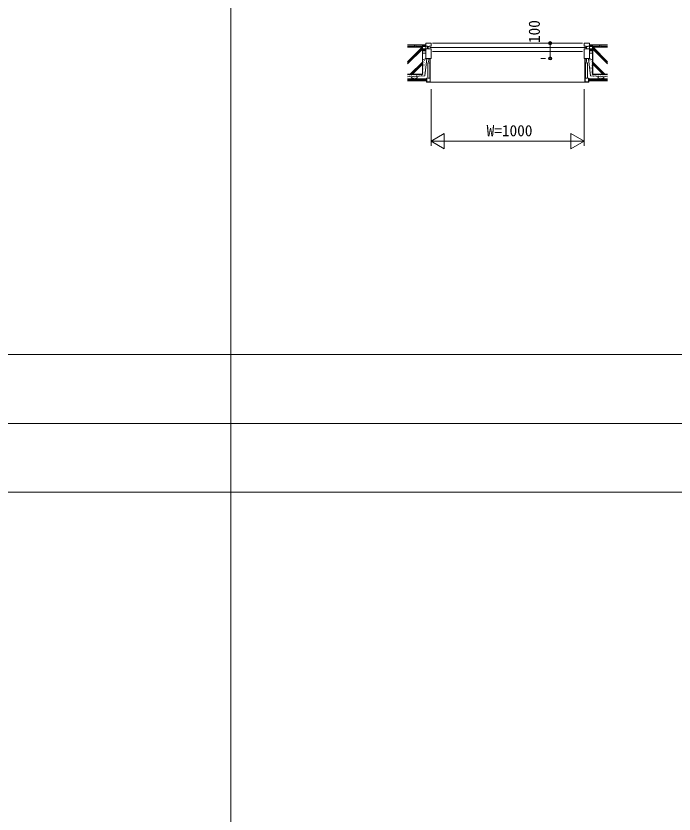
# Model space of a CAD drawing. Units: millimetres, scale not verified. Extents: x -14850 to 13831, y -10500 to 9500.
# Drawn here: x -10553 to -6256, y -500 to 4709 of the extents above; entities that cross this region are included whole.
import ezdxf
from ezdxf.enums import TextEntityAlignment as Align

# ---------------------------------------------------------------- set-up
doc = ezdxf.new("R2010")
doc.units = ezdxf.units.MM
doc.header["$LTSCALE"] = 50
doc.linetypes.add('DASHED3', pattern=[4, 3, -1])
for name, color, linetype, lineweight in [('0-1_USER1', 7, 'Continuous', 9), ('0-2_YKK_ZWAK', 2, 'Continuous', 9), ('0-3_YKK_11', 7, 'Continuous', 9), ('0-5_YSS_K', 4, 'Continuous', 9)]:
    doc.layers.add(name, color=color, linetype=linetype, lineweight=lineweight)
doc.styles.add('ＭＳ ゴシック', font='')
doc.styles.get('ＭＳ ゴシック').set_extended_font_data('MS Gothic')

msp = doc.modelspace()

# ---------------------------------------------------------------- linework, layer by layer
at = {"layer": '0-1_USER1'}
for p, q in [((-9150, -10500), (-9150, 9000)), ((-14850, 2500), (13650, 2500)), ((-14850, 2050), (13650, 2050)), ((-14850, 1600), (13650, 1600))]:
    msp.add_line(p, q, dxfattribs=at)
at = {"layer": '0-2_YKK_ZWAK'}
for p, q in [((-7124.69, 4532), (-7094.69, 4532)), ((-7114.69, 4532), (-7094.69, 4532)), ((-7064.69, 4532), (-7064.69, 4512)), ((-7064.69, 4452), (-7064.69, 4512)), ((-7124.69, 4432), (-7094.69, 4432)), ((-7114.69, 4432), (-7094.69, 4432)), ((-7064.69, 4432), (-7064.69, 4452)), ((-7842.5, 4232), (-7842.5, 3862)), ((-6842.5, 4232), (-6842.5, 3862)), ((-6929.1, 3942), (-6929.1, 3842)), ((-6842.5, 3892), (-6929.1, 3942)), ((-7842.5, 3892), (-6842.5, 3892)), ((-6929.1, 3842), (-6842.5, 3892))]:
    msp.add_line(p, q, dxfattribs=at)
msp.add_lwpolyline([(-7755.9, 3842), (-7755.9, 3942), (-7842.5, 3892)], close=True, dxfattribs=at)
for centre, radius in [((-7064.69, 4532), 10), ((-7064.69, 4532), 10), ((-7064.69, 4532), 6.5), ((-7064.69, 4532), 6.5), ((-7064.69, 4432), 10), ((-7064.69, 4432), 10), ((-7064.69, 4432), 6.5), ((-7064.69, 4432), 6.5)]:
    msp.add_circle(centre, radius, dxfattribs=at)
at = {"layer": '0-3_YKK_11'}
for p, q in [((-7950.5, 4522), (-7995.8, 4522)), ((-7950.5, 4513), (-7995.8, 4513)), ((-7897.5, 4507), (-7995.8, 4507)), ((-7995.8, 4410.14), (-7900.44, 4505.5)), ((-7899, 4505.5), (-7995.8, 4505.5)), ((-7995.8, 4405.9), (-7899, 4502.69)), ((-7995.8, 4396), (-7899, 4492.79)), ((-7950.5, 4513), (-7950.5, 4522)), ((-7942.5, 4520), (-7950.5, 4520)), ((-7942.5, 4513), (-7942.5, 4522)), ((-7897.5, 4522), (-7942.5, 4522)), ((-7897.5, 4513), (-7942.5, 4513)), ((-7899, 4328.5), (-7899, 4505.5)), ((-7897.5, 4522), (-7897.5, 4513)), ((-7897.5, 4522), (-7896.9, 4521.4)), ((-7897.5, 4521.11), (-7897.06, 4521.56)), ((-7897.5, 4515.46), (-7891.56, 4521.4)), ((-7897.5, 4513), (-7897.5, 4519.85)), ((-7897.5, 4500.8), (-7897.5, 4510.8)), ((-7897.5, 4510.8), (-7877.5, 4510.8)), ((-7897.5, 4507), (-7897.5, 4327)), ((-7897.5, 4494), (-7896.9, 4493.4)), ((-7877.5, 4494), (-7897.5, 4494)), ((-7897.5, 4493.11), (-7897.06, 4493.55)), ((-7897.5, 4487.46), (-7891.56, 4493.4)), ((-7896.9, 4521.4), (-7878.1, 4521.4)), ((-7896.9, 4493.4), (-7878.1, 4493.4)), ((-7896.5, 4510.8), (-7885.9, 4521.4)), ((-7896.5, 4482.8), (-7885.9, 4493.4)), ((-7890.84, 4510.8), (-7880.24, 4521.4)), ((-7890.84, 4482.8), (-7880.24, 4493.4)), ((-7885.19, 4510.8), (-7877.5, 4518.49)), ((-7885.19, 4482.8), (-7877.5, 4490.48)), ((-7879.53, 4510.8), (-7877.5, 4512.83)), ((-7879.53, 4482.8), (-7877.5, 4484.83)), ((-7877.5, 4522), (-7878.1, 4521.4)), ((-7877.5, 4494), (-7878.1, 4493.4)), ((-7877.5, 4510.8), (-7877.5, 4500.8)), ((-7877.5, 4482.8), (-7877.5, 4472.8)), ((-6807.5, 4522), (-6806.9, 4521.4)), ((-6799.82, 4510.8), (-6807.5, 4518.49)), ((-6805.48, 4510.8), (-6807.5, 4512.83)), ((-6787.5, 4510.8), (-6807.5, 4510.8)), ((-6807.5, 4510.8), (-6807.5, 4500.8)), ((-6807.5, 4494), (-6787.5, 4494)), ((-6807.5, 4494), (-6806.9, 4493.4)), ((-6799.82, 4482.8), (-6807.5, 4490.48)), ((-6805.48, 4482.8), (-6807.5, 4484.83)), ((-6787.5, 4482.8), (-6807.5, 4482.8)), ((-6807.5, 4482.8), (-6807.5, 4472.8)), ((-6788.1, 4521.4), (-6806.9, 4521.4)), ((-6788.1, 4493.4), (-6806.9, 4493.4)), ((-6794.16, 4510.8), (-6804.76, 4521.4)), ((-6794.16, 4482.8), (-6804.76, 4493.4)), ((-6788.51, 4510.8), (-6799.11, 4521.4)), ((-6788.51, 4482.8), (-6799.11, 4493.4)), ((-6787.5, 4515.46), (-6793.45, 4521.4)), ((-6787.5, 4487.46), (-6793.45, 4493.4)), ((-6787.5, 4522), (-6788.1, 4521.4)), ((-6787.5, 4494), (-6788.1, 4493.4)), ((-6787.5, 4521.11), (-6787.95, 4521.56)), ((-6787.5, 4493.11), (-6787.95, 4493.55)), ((-6787.5, 4522), (-6742.5, 4522)), ((-6787.5, 4513), (-6742.5, 4513)), ((-6787.5, 4500.8), (-6787.5, 4510.8)), ((-6787.5, 4507), (-6787.5, 4327)), ((-6787.5, 4507), (-6689.21, 4507)), ((-6787.5, 4472.8), (-6787.5, 4482.8)), ((-6786, 4328.5), (-6786, 4505.5)), ((-6786, 4505.5), (-6689.21, 4505.5)), ((-6689.21, 4405.9), (-6786, 4502.69)), ((-6689.21, 4396), (-6786, 4492.79)), ((-6689.21, 4410.14), (-6784.57, 4505.5)), ((-6742.5, 4513), (-6742.5, 4522)), ((-6742.5, 4520), (-6734.5, 4520)), ((-6734.5, 4513), (-6689.21, 4513)), ((-7877.5, 4467), (-7897.5, 4467)), ((-7877.5, 4431.79), (-7897.5, 4420.24)), ((-7883.37, 4318.73), (-7870.78, 4430)), ((-7849.56, 4431.93), (-7857.5, 4429.55)), ((-7857.5, 4429.55), (-7857.04, 4428.02)), ((-7857.04, 4428.02), (-7849.1, 4430.4)), ((-7849.1, 4430.4), (-7849.1, 4278.6)), ((-7847.5, 4430.4), (-7847.5, 4278.6)), ((-6837.5, 4430.4), (-6837.5, 4278.6)), ((-6835.9, 4430.4), (-6835.9, 4278.6)), ((-6827.96, 4428.02), (-6835.9, 4430.4)), ((-6835.44, 4431.93), (-6827.5, 4429.55)), ((-6827.5, 4429.55), (-6827.96, 4428.02)), ((-6801.63, 4318.73), (-6814.22, 4430)), ((-6807.5, 4467), (-6787.5, 4467)), ((-6807.5, 4431.79), (-6787.5, 4420.24)), ((-7978.44, 4328.5), (-7899, 4407.94)), ((-7974.2, 4328.5), (-7899, 4403.7)), ((-7964.3, 4328.5), (-7899, 4393.8)), ((-7894.91, 4413.77), (-7894.71, 4413.77)), ((-7894.91, 4400.52), (-7894.71, 4400.52)), ((-7894.02, 4392.57), (-7893.82, 4392.57)), ((-7893.44, 4409.65), (-7893.24, 4409.65)), ((-7893.44, 4384.62), (-7893.24, 4384.62)), ((-7891.96, 4396.1), (-7891.76, 4396.1)), ((-7891.67, 4376.97), (-7891.47, 4376.97)), ((-7889.61, 4414.95), (-7889.41, 4414.95)), ((-7888.73, 4412.3), (-7888.52, 4412.3)), ((-7888.43, 4405.82), (-7888.23, 4405.82)), ((-7888.43, 4392.57), (-7888.23, 4392.57)), ((-7888.43, 4386.97), (-7888.23, 4386.97)), ((-7888.43, 4383.74), (-7888.23, 4383.74)), ((-7886.96, 4402.58), (-7886.76, 4402.58)), ((-7886.37, 4418.18), (-7886.17, 4418.18)), ((-7884.31, 4418.77), (-7884.11, 4418.77)), ((-7881.07, 4423.19), (-7880.87, 4423.19)), ((-7876.65, 4425.84), (-7876.45, 4425.84)), ((-7876.36, 4423.19), (-7876.16, 4423.19)), ((-7874.3, 4427.31), (-7874.1, 4427.31)), ((-7864.1, 4404), (-7864.1, 4304)), ((-7864.1, 4404), (-7849.1, 4404)), ((-7849.1, 4412.29), (-7847.5, 4410.69)), ((-7847.5, 4408.57), (-7849.1, 4410.17)), ((-6835.9, 4412.29), (-6837.5, 4410.69)), ((-6837.5, 4408.57), (-6835.9, 4410.17)), ((-6820.9, 4404), (-6835.9, 4404)), ((-6820.9, 4404), (-6820.9, 4304)), ((-6810.71, 4427.31), (-6810.91, 4427.31)), ((-6808.65, 4423.19), (-6808.85, 4423.19)), ((-6808.35, 4425.84), (-6808.55, 4425.84)), ((-6803.93, 4423.19), (-6804.14, 4423.19)), ((-6800.7, 4418.77), (-6800.9, 4418.77)), ((-6798.63, 4418.18), (-6798.84, 4418.18)), ((-6798.05, 4402.58), (-6798.25, 4402.58)), ((-6796.57, 4405.82), (-6796.77, 4405.82)), ((-6796.57, 4392.57), (-6796.77, 4392.57)), ((-6796.57, 4386.97), (-6796.77, 4386.97)), ((-6796.57, 4383.74), (-6796.77, 4383.74)), ((-6796.28, 4412.3), (-6796.48, 4412.3)), ((-6795.4, 4414.95), (-6795.6, 4414.95)), ((-6793.34, 4376.97), (-6793.54, 4376.97)), ((-6793.04, 4396.1), (-6793.24, 4396.1)), ((-6791.57, 4409.65), (-6791.77, 4409.65)), ((-6791.57, 4384.62), (-6791.77, 4384.62)), ((-6790.98, 4392.57), (-6791.18, 4392.57)), ((-6790.1, 4413.77), (-6790.3, 4413.77)), ((-6790.1, 4400.52), (-6790.3, 4400.52)), ((-6706.56, 4328.5), (-6786, 4407.94)), ((-6710.81, 4328.5), (-6786, 4403.7)), ((-6720.71, 4328.5), (-6786, 4393.8)), ((-7899, 4328.5), (-7995.8, 4328.5)), ((-7897.5, 4327), (-7995.8, 4327)), ((-7947.9, 4323.97), (-7947.7, 4323.97)), ((-7915.22, 4323.97), (-7915.02, 4323.97)), ((-7894.91, 4361.07), (-7894.71, 4361.07)), ((-7894.91, 4332.21), (-7894.71, 4332.21)), ((-7894.32, 4373.43), (-7894.12, 4373.43)), ((-7894.02, 4368.13), (-7893.82, 4368.13)), ((-7893.73, 4341.93), (-7893.53, 4341.93)), ((-7891.96, 4367.54), (-7891.76, 4367.54)), ((-7891.96, 4346.05), (-7891.76, 4346.05)), ((-7890.79, 4352.23), (-7890.59, 4352.23)), ((-7890.49, 4325.44), (-7890.29, 4325.44)), ((-7889.9, 4358.71), (-7889.7, 4358.71)), ((-7889.02, 4339.57), (-7888.82, 4339.57)), ((-7888.14, 4346.64), (-7887.94, 4346.64)), ((-7887.55, 4332.21), (-7887.35, 4332.21)), ((-7887.25, 4373.43), (-7887.05, 4373.43)), ((-7887.25, 4366.66), (-7887.05, 4366.66)), ((-7886.08, 4325.14), (-7885.87, 4325.14)), ((-7884.6, 4337.51), (-7884.4, 4337.51)), ((-7849.1, 4353.62), (-7847.5, 4352.02)), ((-7847.5, 4349.9), (-7849.1, 4351.5)), ((-6835.9, 4353.62), (-6837.5, 4352.02)), ((-6837.5, 4349.9), (-6835.9, 4351.5)), ((-6800.4, 4337.51), (-6800.6, 4337.51)), ((-6798.93, 4325.14), (-6799.13, 4325.14)), ((-6797.75, 4373.43), (-6797.95, 4373.43)), ((-6797.75, 4366.66), (-6797.95, 4366.66)), ((-6797.46, 4332.21), (-6797.66, 4332.21)), ((-6796.87, 4346.64), (-6797.07, 4346.64)), ((-6795.99, 4339.57), (-6796.19, 4339.57)), ((-6795.1, 4358.71), (-6795.3, 4358.71)), ((-6794.51, 4325.44), (-6794.71, 4325.44)), ((-6794.22, 4352.23), (-6794.42, 4352.23)), ((-6793.04, 4367.54), (-6793.24, 4367.54)), ((-6793.04, 4346.05), (-6793.24, 4346.05)), ((-6791.27, 4341.93), (-6791.47, 4341.93)), ((-6790.98, 4368.13), (-6791.18, 4368.13)), ((-6790.69, 4373.43), (-6790.89, 4373.43)), ((-6790.1, 4361.07), (-6790.3, 4361.07)), ((-6790.1, 4332.21), (-6790.3, 4332.21)), ((-6787.5, 4327), (-6689.21, 4327)), ((-6786, 4328.5), (-6689.21, 4328.5)), ((-6769.78, 4323.97), (-6769.98, 4323.97)), ((-6737.1, 4323.97), (-6737.3, 4323.97)), ((-7995.6, 4312.78), (-7883.37, 4318.73)), ((-7872.5, 4299), (-7995.6, 4299)), ((-7873, 4298.5), (-7995.6, 4298.5)), ((-7873, 4296.3), (-7995.6, 4296.3)), ((-7873, 4294.1), (-7995.6, 4294.1)), ((-7873, 4291.9), (-7995.6, 4291.9)), ((-7873, 4289.7), (-7995.6, 4289.7)), ((-7995.6, 4287.5), (-7873, 4287.5)), ((-7872.5, 4287), (-7995.6, 4287)), ((-7993.54, 4322.5), (-7993.34, 4322.5)), ((-7985.89, 4319.55), (-7985.69, 4319.55)), ((-7984.41, 4316.61), (-7984.21, 4316.61)), ((-7980.88, 4323.67), (-7980.68, 4323.67)), ((-7974.11, 4318.08), (-7973.91, 4318.08)), ((-7969.1, 4321.91), (-7968.9, 4321.91)), ((-7965.74, 4304.7), (-7965.74, 4304.54)), ((-7964.02, 4302.4), (-7964.02, 4302.25)), ((-7963.83, 4308.14), (-7963.83, 4307.99)), ((-7963.51, 4316.31), (-7963.31, 4316.31)), ((-7962.68, 4305.27), (-7962.68, 4305.12)), ((-7960, 4302.4), (-7960, 4302.25)), ((-7959.39, 4320.14), (-7959.19, 4320.14)), ((-7955.41, 4306.23), (-7955.41, 4306.07)), ((-7953.69, 4302.78), (-7953.69, 4302.63)), ((-7952.32, 4317.2), (-7952.12, 4317.2)), ((-7951.96, 4307.76), (-7951.96, 4307.61)), ((-7947.75, 4306.99), (-7947.75, 4306.84)), ((-7946.8, 4302.59), (-7946.8, 4302.44)), ((-7946.14, 4319.85), (-7945.94, 4319.85)), ((-7942.4, 4306.8), (-7942.4, 4306.65)), ((-7939.72, 4302.4), (-7939.72, 4302.25)), ((-7939.33, 4303.93), (-7939.33, 4303.78)), ((-7937.6, 4323.09), (-7937.4, 4323.09)), ((-7936.65, 4306.61), (-7936.65, 4306.46)), ((-7936.42, 4318.08), (-7936.22, 4318.08)), ((-7929.06, 4322.5), (-7928.86, 4322.5)), ((-7927.59, 4316.9), (-7927.39, 4316.9)), ((-7921.41, 4321.32), (-7921.21, 4321.32)), ((-7918.76, 4316.61), (-7918.56, 4316.61)), ((-7912.57, 4319.55), (-7912.37, 4319.55)), ((-7904.62, 4315.43), (-7904.42, 4315.43)), ((-7903.74, 4322.79), (-7903.54, 4322.79)), ((-7896.97, 4321.91), (-7896.77, 4321.91)), ((-7895.2, 4316.61), (-7895, 4316.61)), ((-7886.96, 4318.37), (-7886.76, 4318.37)), ((-7873, 4287.5), (-7873, 4298.5)), ((-7872.5, 4304), (-7872.5, 4278.6)), ((-7870.9, 4304), (-7872.5, 4304)), ((-7872.5, 4287), (-7872.5, 4299)), ((-7870.9, 4278.6), (-7870.9, 4304)), ((-7870.9, 4278.6), (-7849.1, 4278.6)), ((-7849.1, 4277), (-7870.9, 4277)), ((-7864.1, 4304), (-7849.1, 4304)), ((-7862.19, 4277), (-6835.9, 4277)), ((-7849.1, 4292.46), (-7847.5, 4290.85)), ((-7847.5, 4288.73), (-7849.1, 4290.33)), ((-6835.9, 4292.46), (-6837.5, 4290.85)), ((-6837.5, 4288.73), (-6835.9, 4290.33)), ((-6820.9, 4304), (-6835.9, 4304)), ((-6814.1, 4278.6), (-6835.9, 4278.6)), ((-6835.9, 4277), (-6814.1, 4277)), ((-6814.1, 4278.6), (-6814.1, 4304)), ((-6814.1, 4304), (-6812.5, 4304)), ((-6812.5, 4304), (-6812.5, 4278.6)), ((-6812.5, 4287), (-6812.5, 4299)), ((-6812.5, 4299), (-6689.4, 4299)), ((-6812.5, 4287), (-6689.4, 4287)), ((-6812, 4287.5), (-6812, 4298.5)), ((-6812, 4298.5), (-6689.4, 4298.5)), ((-6812, 4296.3), (-6689.4, 4296.3)), ((-6812, 4294.1), (-6689.4, 4294.1)), ((-6812, 4291.9), (-6689.4, 4291.9)), ((-6812, 4289.7), (-6689.4, 4289.7)), ((-6689.4, 4287.5), (-6812, 4287.5)), ((-6689.4, 4312.78), (-6801.63, 4318.73)), ((-6798.05, 4318.37), (-6798.25, 4318.37)), ((-6789.8, 4316.61), (-6790, 4316.61)), ((-6788.04, 4321.91), (-6788.24, 4321.91)), ((-6781.26, 4322.79), (-6781.46, 4322.79)), ((-6780.38, 4315.43), (-6780.58, 4315.43)), ((-6772.43, 4319.55), (-6772.63, 4319.55)), ((-6766.25, 4316.61), (-6766.45, 4316.61)), ((-6763.6, 4321.32), (-6763.8, 4321.32)), ((-6757.42, 4316.9), (-6757.62, 4316.9)), ((-6755.94, 4322.5), (-6756.14, 4322.5)), ((-6748.58, 4318.08), (-6748.78, 4318.08)), ((-6748.35, 4306.61), (-6748.35, 4306.46)), ((-6747.4, 4323.09), (-6747.6, 4323.09)), ((-6745.67, 4303.93), (-6745.67, 4303.78)), ((-6745.29, 4302.4), (-6745.29, 4302.25)), ((-6742.61, 4306.8), (-6742.61, 4306.65)), ((-6738.87, 4319.85), (-6739.07, 4319.85)), ((-6738.21, 4302.59), (-6738.21, 4302.44)), ((-6737.25, 4306.99), (-6737.25, 4306.84)), ((-6733.04, 4307.76), (-6733.04, 4307.61)), ((-6732.68, 4317.2), (-6732.88, 4317.2)), ((-6731.32, 4302.78), (-6731.32, 4302.63)), ((-6729.59, 4306.23), (-6729.59, 4306.07)), ((-6725.62, 4320.14), (-6725.82, 4320.14)), ((-6725, 4302.4), (-6725, 4302.25)), ((-6722.32, 4305.27), (-6722.32, 4305.12)), ((-6721.5, 4316.31), (-6721.7, 4316.31)), ((-6721.17, 4308.14), (-6721.17, 4307.99)), ((-6720.98, 4302.4), (-6720.98, 4302.25)), ((-6719.26, 4304.7), (-6719.26, 4304.54)), ((-6715.9, 4321.91), (-6716.1, 4321.91)), ((-6710.9, 4318.08), (-6711.1, 4318.08)), ((-6704.12, 4323.67), (-6704.32, 4323.67)), ((-6700.59, 4316.61), (-6700.79, 4316.61)), ((-6699.12, 4319.55), (-6699.32, 4319.55)), ((-6691.46, 4322.5), (-6691.66, 4322.5))]:
    msp.add_line(p, q, dxfattribs=at)
at = {"layer": '0-3_YKK_11', "linetype": 'DASHED3'}
for p, q in [((-7850.7, 4404), (-7850.7, 4304)), ((-6834.3, 4404), (-6834.3, 4304))]:
    msp.add_line(p, q, dxfattribs=at)
at = {"layer": '0-3_YKK_11'}
for points in [[(-7897.5, 4472.8), (-7897.5, 4482.8), (-7877.5, 4482.8)], [(-6787.5, 4522), (-6787.5, 4513), (-6787.5, 4519.85)], [(-6734.5, 4513), (-6734.5, 4522), (-6689.21, 4522)]]:
    msp.add_lwpolyline(points, dxfattribs=at)
for centre, radius, start, end in [((-7849.1, 4430.4), 1.6, 0, 106.69923), ((-6835.9, 4430.4), 1.6, 73.30075, 180), ((-7963.79, 4306.39), 7.78, 121.78807, 251.80487), ((-7940.45, 4306.39), 7.78, 288.19461, 58.21141), ((-7870.9, 4278.6), 1.6, 180, 270), ((-7849.1, 4278.6), 1.6, 270, 0), ((-6835.9, 4278.6), 1.6, 180, 270), ((-6814.1, 4278.6), 1.6, 270, 0), ((-6744.55, 4306.39), 7.78, 121.78857, 251.80537), ((-6721.22, 4306.39), 7.78, 288.19511, 58.21191)]:
    msp.add_arc(centre, radius, start, end, dxfattribs=at)
at = {"layer": '0-5_YSS_K'}
for p, q in [((-7877.5, 4532), (-7877.5, 4432)), ((-7842.5, 4532), (-7877.5, 4532)), ((-7877.5, 4512), (-7865.5, 4512)), ((-7865.5, 4494), (-7877.5, 4494)), ((-7865.5, 4512), (-7865.5, 4494)), ((-7861.5, 4495.5), (-7861.5, 4510.5)), ((-7861.5, 4510.5), (-7854.5, 4510.5)), ((-7854.5, 4495.5), (-7861.5, 4495.5)), ((-7854.5, 4510.5), (-7854.5, 4512)), ((-7854.5, 4512), (-7842.5, 4512)), ((-7854.5, 4494), (-7854.5, 4495.5)), ((-7842.5, 4494), (-7854.5, 4494)), ((-7850.5, 4503), (-6834.5, 4503)), ((-7842.5, 4512), (-7842.5, 4532)), ((-7842.5, 4432), (-7842.5, 4494)), ((-7832.5, 4532), (-6852.5, 4532)), ((-6842.5, 4532), (-6807.5, 4532)), ((-6842.5, 4512), (-6842.5, 4532)), ((-6830.5, 4512), (-6842.5, 4512)), ((-6842.5, 4494), (-6830.5, 4494)), ((-6842.5, 4432), (-6842.5, 4494)), ((-6830.5, 4494), (-6830.5, 4512)), ((-6819.5, 4510.5), (-6826.5, 4510.5)), ((-6819.5, 4512), (-6819.5, 4510.5)), ((-6807.5, 4512), (-6819.5, 4512)), ((-6819.5, 4495.5), (-6819.5, 4494)), ((-6819.5, 4494), (-6807.5, 4494)), ((-6807.5, 4532), (-6807.5, 4432)), ((-7842.5, 4432), (-7877.5, 4432)), ((-7857.5, 4412), (-7857.5, 4432)), ((-7832.5, 4477), (-6852.5, 4477)), ((-6842.5, 4432), (-6807.5, 4432)), ((-6827.5, 4412), (-6827.5, 4432)), ((-7860.5, 4412), (-7857.5, 4412)), ((-6824.5, 4412), (-6827.5, 4412))]:
    msp.add_line(p, q, dxfattribs=at)
msp.add_lwpolyline([(-6826.5, 4510.5), (-6826.5, 4495.5), (-6819.5, 4495.5)], dxfattribs=at)

# ---------------------------------------------------------------- texts
at = {"layer": '0-2_YKK_ZWAK', "color": 4, "style": 'ＭＳ ゴシック'}
msp.add_text('100', height=73.31, rotation=90, dxfattribs=at).set_placement((-7109.69, 4532.47), align=Align.BOTTOM_LEFT)
msp.add_text('W=1000', height=73.31, dxfattribs=at).set_placement((-7479.4, 3902), align=Align.BOTTOM_LEFT)

doc.saveas('drawing.dxf')
